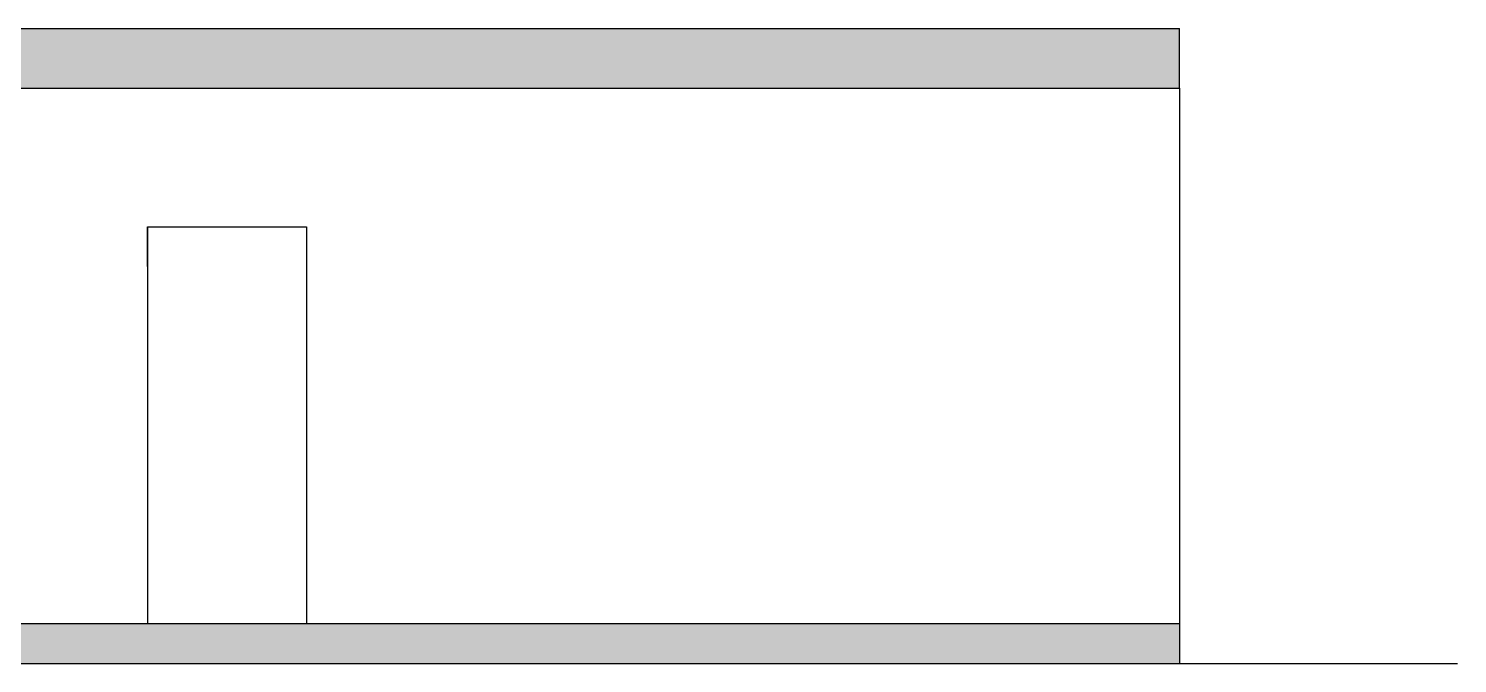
# Model space of a CAD drawing. Header units: centimetres. Extents: x -3096 to 17897, y -3131 to 15798.
# Drawn here: x 7058 to 7778, y 3353 to 3673 of the extents above; entities that cross this region are included whole.
import ezdxf

# ---------------------------------------------------------------- set-up
doc = ezdxf.new("R2010")
doc.units = ezdxf.units.CM
doc.layers.add('piu', color=6, linetype='Continuous')
doc.layers.add('Riempimenti', color=4, linetype='Continuous')

msp = doc.modelspace()

# ---------------------------------------------------------------- hatches: boundary and pattern name
at = {"layer": 'Riempimenti', "transparency": 33554462}
h = msp.add_hatch(color=256, dxfattribs=at)
h.dxf.hatch_style = 1
h.paths.add_polyline_path([(6977.83, 3673.29), (6022.82, 3673.29), (6022.82, 3643.29), (6197.83, 3643.29), (6977.83, 3643.29)])
h.paths.add_polyline_path([(6977.83, 3393.29), (6197.83, 3393.29), (6169.8, 3393.29), (6169.8, 3373.29), (6977.83, 3373.29)])
h.paths.add_polyline_path([(6977.83, 3373.29), (6169.8, 3373.29), (6022.83, 3373.29), (6022.83, 3353.29), (6197.83, 3353.29), (6977.83, 3353.29)])
h.paths.add_polyline_path([(7637.83, 3673.29), (7037.83, 3673.29), (7037.83, 3643.29), (7637.83, 3643.29)])
h.paths.add_polyline_path([(7637.83, 3373.29), (7037.83, 3373.29), (7037.83, 3353.29), (7637.83, 3353.29)])

# ---------------------------------------------------------------- linework, layer by layer
for p, q in [((7037.83, 3673.29), (7637.83, 3673.29)), ((7637.83, 3643.29), (7637.83, 3673.29)), ((7037.83, 3643.29), (7637.83, 3643.29)), ((7637.83, 3373.29), (7637.83, 3353.29)), ((5777.83, 3353.29), (7637.83, 3353.29)), ((7637.83, 3353.29), (7777.83, 3353.29))]:
    msp.add_line(p, q)
msp.add_lwpolyline([(7637.83, 3373.29), (7037.83, 3373.29), (7037.83, 3353.29), (7637.83, 3353.29)])
at = {"layer": 'piu'}
for p, q in [((7637.83, 3643.29), (7637.83, 3373.29)), ((7117.83, 3573.29), (7117.83, 3373.29)), ((7117.83, 3573.29), (7197.83, 3573.29)), ((7117.83, 3553.29), (7117.83, 3573.29)), ((7197.83, 3573.29), (7197.83, 3373.29))]:
    msp.add_line(p, q, dxfattribs=at)

doc.saveas('drawing.dxf')
